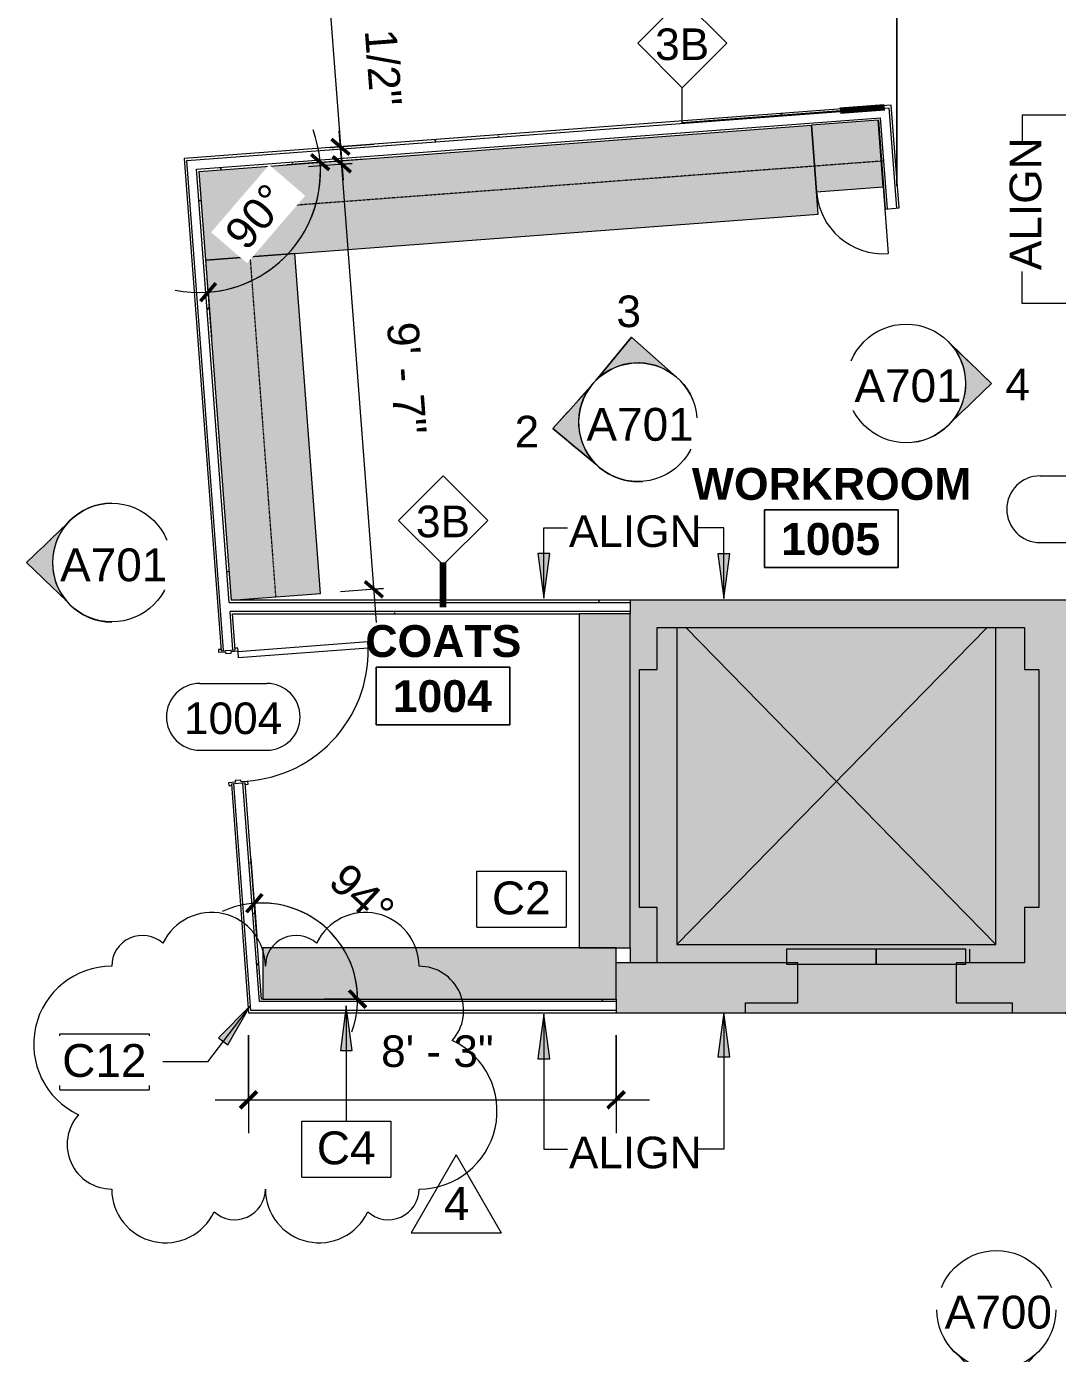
# Model space of a CAD drawing. Header units: inches. Extents: x 920 to 3811, y -644 to 2589.
# Drawn here: x 2671.2 to 2948.8, y 1886 to 2243.4 of the extents above; entities that cross this region are included whole.
import ezdxf

# ---------------------------------------------------------------- set-up
doc = ezdxf.new("R2010")
doc.units = ezdxf.units.IN
doc.header["$MEASUREMENT"] = 0
doc.linetypes.add('Dash 1_8_', pattern=[0.25, 0.125, -0.125])
for name, color, linetype, lineweight in [('A-ANNO-DIMS', 211, 'Continuous', 9), ('A-ANNO-DIMS-96', 211, 'Continuous', 9), ('A-ANNO-KEYN', 231, 'Continuous', 9), ('A-AREA-IDEN', 2, 'Continuous', 9), ('A-DETL', 90, 'Continuous', 9), ('A-DETL-GENF', 92, 'Continuous', 9), ('A-DETL-THIN', 151, 'Continuous', 9), ('A-DOOR', 31, 'Continuous', 13), ('A-DOOR-IDEN', 31, 'Continuous', 9), ('A-WALL', 113, 'Continuous', 13), ('A-WALL-IDEN', 211, 'Continuous', 9), ('A-WALL-PATT', 111, 'Continuous', 13), ('G-ANNO-REVC', 71, 'Continuous', 9), ('G-ANNO-REVC-IDEN', 71, 'Continuous', 9), ('G-ANNO-SYMB', 111, 'Continuous', 9), ('G-ANNO-TEXT', 231, 'Continuous', 9), ('I-WALL', 2, 'Continuous', 13), ('Q-CASE', 31, 'Continuous', 9)]:
    doc.layers.add(name, color=color, linetype=linetype, lineweight=lineweight)
doc.styles.add('Arial', font='arial.ttf', dxfattribs={"height": 8.851796})
doc.styles.add('Swis721 Lt BT', font='swissl.ttf', dxfattribs={"height": 8.514638})
doc.styles.add('Swis721 Lt BT_B', font='', dxfattribs={"height": 8.583975})
doc.styles.get('Swis721 Lt BT_B').set_extended_font_data('Swis721 Lt BT', bold=True)
doc.dimstyles.new('OTJ_-_3_32__Linear__1_2__Tolerance', dxfattribs={"dimscale": 12, "dimtxt": 9, "dimasz": 0.375, "dimexe": 0.75, "dimexo": 0.5, "dimgap": 0.5, "dimtad": 1, "dimdec": 1, "dimrnd": 0.5, "dimzin": 3, "dimdsep": 46, "dimlunit": 4, "dimtxsty": 'Swis721 Lt BT', "dimblk1": 'OBLIQUE', "dimblk2": 'OBLIQUE', "dimsah": 1, "dimcen": 0.09, "dimdle": 0.75, "dimazin": 0, "dimtfac": 1, "dimtdec": 4, "dimtix": 1, "dimtmove": 0, "dimatfit": 3, "dimfxl": 1, "dimtvp": 1, "dimfrac": 2, "dimtolj": 1, "dimtzin": 0, "dimarcsym": 2})
doc.dimstyles.new('OTJ_-_Angular_-_3_32__Nearest_Whole_Degree_Tolerance_10', dxfattribs={"dimscale": 12, "dimtxt": 9, "dimasz": 0.375, "dimexe": 0.75, "dimexo": 0.5, "dimgap": 0.5, "dimtad": 1, "dimdec": 1, "dimrnd": 0.5, "dimzin": 3, "dimdsep": 46, "dimlunit": 4, "dimtxsty": 'Swis721 Lt BT', "dimblk1": 'OBLIQUE', "dimblk2": 'OBLIQUE', "dimsah": 1, "dimcen": 0.09, "dimdle": 0.75, "dimadec": 0, "dimazin": 2, "dimtfac": 1, "dimtdec": 4, "dimtix": 1, "dimtmove": 0, "dimatfit": 3, "dimfxl": 1, "dimtvp": 1, "dimtfill": 1, "dimfrac": 2, "dimtolj": 1, "dimtzin": 0, "dimarcsym": 2})
doc.dimstyles.new('OTJ_-_Angular_-_3_32__Nearest_Whole_Degree_Tolerance_13', dxfattribs={"dimscale": 12, "dimtxt": 9, "dimasz": 0.375, "dimexe": 0.75, "dimexo": 0.5, "dimgap": 0.5, "dimtad": 1, "dimdec": 1, "dimrnd": 0.5, "dimzin": 3, "dimdsep": 46, "dimlunit": 4, "dimtxsty": 'Swis721 Lt BT', "dimblk1": 'OBLIQUE', "dimblk2": 'OBLIQUE', "dimsah": 1, "dimcen": 0.09, "dimdle": 0.75, "dimadec": 0, "dimazin": 2, "dimtfac": 1, "dimtdec": 4, "dimtix": 1, "dimtmove": 0, "dimatfit": 3, "dimfxl": 1, "dimtvp": 1, "dimtfill": 1, "dimfrac": 2, "dimtolj": 1, "dimtzin": 0, "dimarcsym": 2})
pattern_1 = [(0, (-2544.007, 0), (30.72, 7.68), [1.267, -21.773, 1.267, -21.773, -122.88]), (0, (-2544.007, 0), (30.72, 7.68), [-46.08, 1.267, -44.813, 1.267, -21.773, -53.76]), (0, (-2544.007, 0), (30.72, 7.68), [-115.2, 1.267, -14.093, 1.267, -37.133]), (120, (-2532.487, 3.84), (-22.011075, 22.7643), [1.267, -21.773, 1.267, -21.773, -122.88]), (120, (-2532.487, 3.84), (-22.011075, 22.7643), [-46.08, 1.267, -44.813, 1.267, -21.773, -53.76]), (120, (-2532.487, 3.84), (-22.011075, 22.7643), [-115.2, 1.267, -14.093, 1.267, -37.133]), (240, (-2528.647, 19.2), (-8.708925, -30.4443), [1.267, -21.773, 1.267, -21.773, -122.88]), (240, (-2528.647, 19.2), (-8.708925, -30.4443), [-46.08, 1.267, -44.813, 1.267, -21.773, -53.76]), (240, (-2528.647, 19.2), (-8.708925, -30.4443), [-115.2, 1.267, -14.093, 1.267, -37.133])]

# ---------------------------------------------------------------- blocks, each defined once
blk = doc.blocks.new('Single Flush_No Glass - 3_-0_x8_-0_-5968663-ELEVATION 10 -')
at = {"layer": 'A-DOOR', "lineweight": 9}
for p, q in [((-14.38, 2.54), (-14.38, 1.79)), ((-13.63, 2.54), (-14.38, 2.54)), ((-13.63, 0.66), (-13.63, 2.54)), ((-13.13, 0.66), (-13.63, 0.66)), ((-13.13, -0.84), (-13.13, 0.66)), ((21.62, 0.66), (21.12, 0.66)), ((21.12, 0.66), (21.12, -0.84)), ((22.37, 2.54), (21.62, 2.54)), ((21.62, 2.54), (21.62, 0.66)), ((22.37, 1.79), (22.37, 2.54)), ((-14.38, -1.96), (-14.38, -2.71)), ((-14.38, -2.71), (-13.63, -2.71)), ((-13.63, -2.71), (-13.63, -0.84)), ((-13.63, -0.84), (-13.13, -0.84)), ((21.12, -0.84), (21.62, -0.84)), ((21.62, -0.84), (21.62, -2.71)), ((21.62, -2.71), (22.37, -2.71)), ((22.37, -2.71), (22.37, -1.96))]:
    blk.add_line(p, q, dxfattribs=at)
at = {"layer": 'A-DOOR'}
for p, q in [((19.74, -2.71), (21.49, -2.71)), ((19.74, -37.71), (19.74, -2.71)), ((21.49, -2.71), (21.49, -37.71)), ((21.49, -37.71), (19.74, -37.71))]:
    blk.add_line(p, q, dxfattribs=at)
at = {"layer": 'A-DOOR', "lineweight": 9}
blk.add_arc((21.49, -2.71), 35, 179.5, 270, dxfattribs=at)
blk = doc.blocks.new('C-Counter Top-no backsplash - 36_ HEIGHT-6290281-ELEVATION 10 -')
at = {"layer": 'Q-CASE'}
blk.add_hatch(color=50, dxfattribs=at).paths.add_polyline_path([(-47.26, -23), (118.02, -23), (118.02, 0.99), (-47.26, 0.99), (-47.26, 0.76)], flags=0)
for p, q in [((118.02, -23), (118.02, 0.99)), ((-47.26, -23), (118.02, -23))]:
    blk.add_line(p, q, dxfattribs=at)
blk = doc.blocks.new('Doors 1 - Doors 1-4887781-ELEVATION 10 -')
at = {"layer": 'A-DOOR'}
for p, q in [((5443.99, 1994.88), (5419.85, 1994.88)), ((5419.85, 1994.88), (5419.85, 1990.83)), ((5468.12, 1994.88), (5443.99, 1994.88)), ((5443.99, 1994.88), (5443.99, 1990.83)), ((5443.99, 1990.83), (5443.99, 1994.88)), ((5468.12, 1990.83), (5468.12, 1994.88)), ((5551.14, 1994.88), (5527, 1994.88)), ((5527, 1994.88), (5527, 1990.83)), ((5575.27, 1994.88), (5551.14, 1994.88)), ((5551.14, 1994.88), (5551.14, 1990.83)), ((5551.14, 1990.83), (5551.14, 1994.88)), ((5575.27, 1990.83), (5575.27, 1994.88)), ((5665.9, 1994.88), (5641.76, 1994.88)), ((5641.76, 1994.88), (5641.76, 1990.83)), ((5690.03, 1994.88), (5665.9, 1994.88)), ((5665.9, 1994.88), (5665.9, 1990.83)), ((5665.9, 1990.83), (5665.9, 1994.88)), ((5690.03, 1990.83), (5690.03, 1994.88)), ((5419.85, 1990.83), (5443.99, 1990.83)), ((5443.99, 1990.83), (5468.12, 1990.83)), ((5527, 1990.83), (5551.14, 1990.83)), ((5551.14, 1990.83), (5575.27, 1990.83)), ((5641.76, 1990.83), (5665.9, 1990.83)), ((5665.9, 1990.83), (5690.03, 1990.83)), ((5499.95, 1977.74), (5494.95, 1977.74)), ((5494.95, 1977.74), (5494.95, 1977.61)), ((5494.95, 1977.61), (5499.95, 1977.61)), ((5496.2, 1977.74), (5496.2, 1977.49)), ((5496.2, 1977.61), (5496.2, 1977.49)), ((5496.22, 1977.49), (5496.2, 1977.49)), ((5496.28, 1977.74), (5496.22, 1977.74)), ((5496.22, 1977.74), (5496.22, 1977.49)), ((5496.22, 1977.49), (5496.28, 1977.49)), ((5496.26, 1977.74), (5496.26, 1977.55)), ((5496.26, 1977.74), (5496.26, 1977.55)), ((5496.61, 1977.49), (5496.26, 1977.49)), ((5498.62, 1977.74), (5496.28, 1977.74)), ((5496.28, 1977.74), (5496.28, 1977.55)), ((5498.62, 1977.74), (5496.28, 1977.74)), ((5496.28, 1977.74), (5496.28, 1977.55)), ((5496.28, 1977.49), (5496.28, 1977.74)), ((5496.28, 1977.55), (5498.62, 1977.55)), ((5496.28, 1977.55), (5498.62, 1977.55)), ((5497.05, 1977.49), (5496.64, 1977.49)), ((5497.85, 1977.61), (5497.05, 1977.61)), ((5497.05, 1977.61), (5497.05, 1977.49)), ((5497.05, 1977.49), (5497.85, 1977.49)), ((5497.85, 1977.49), (5497.85, 1977.61)), ((5498.26, 1977.49), (5497.85, 1977.49)), ((5498.64, 1977.49), (5498.29, 1977.49)), ((5498.62, 1977.55), (5498.62, 1977.74)), ((5498.62, 1977.55), (5498.62, 1977.74)), ((5498.68, 1977.74), (5498.62, 1977.74)), ((5498.62, 1977.74), (5498.62, 1977.49)), ((5498.62, 1977.49), (5498.68, 1977.49)), ((5498.64, 1977.55), (5498.64, 1977.74)), ((5498.64, 1977.55), (5498.64, 1977.74)), ((5498.68, 1977.49), (5498.68, 1977.74)), ((5498.7, 1977.49), (5498.68, 1977.49)), ((5498.7, 1977.49), (5498.7, 1977.74)), ((5498.7, 1977.49), (5498.7, 1977.61)), ((5499.95, 1977.61), (5499.95, 1977.74)), ((5608.08, 1977.74), (5603.08, 1977.74)), ((5603.08, 1977.74), (5603.08, 1977.61)), ((5603.08, 1977.61), (5608.08, 1977.61)), ((5604.33, 1977.74), (5604.33, 1977.49)), ((5604.33, 1977.61), (5604.33, 1977.49)), ((5604.34, 1977.49), (5604.33, 1977.49)), ((5604.41, 1977.74), (5604.34, 1977.74)), ((5604.34, 1977.74), (5604.34, 1977.49)), ((5604.34, 1977.49), (5604.41, 1977.49)), ((5604.39, 1977.74), (5604.39, 1977.55)), ((5604.39, 1977.74), (5604.39, 1977.55)), ((5604.74, 1977.49), (5604.39, 1977.49)), ((5606.74, 1977.74), (5604.41, 1977.74)), ((5604.41, 1977.74), (5604.41, 1977.55)), ((5606.74, 1977.74), (5604.41, 1977.74)), ((5604.41, 1977.74), (5604.41, 1977.55)), ((5604.41, 1977.49), (5604.41, 1977.74)), ((5604.41, 1977.55), (5606.74, 1977.55)), ((5604.41, 1977.55), (5606.74, 1977.55)), ((5605.17, 1977.49), (5604.76, 1977.49)), ((5605.98, 1977.61), (5605.17, 1977.61)), ((5605.17, 1977.61), (5605.17, 1977.49)), ((5605.17, 1977.49), (5605.98, 1977.49)), ((5605.98, 1977.49), (5605.98, 1977.61)), ((5606.39, 1977.49), (5605.98, 1977.49)), ((5606.76, 1977.49), (5606.41, 1977.49)), ((5606.74, 1977.55), (5606.74, 1977.74)), ((5606.74, 1977.55), (5606.74, 1977.74)), ((5606.81, 1977.74), (5606.74, 1977.74)), ((5606.74, 1977.74), (5606.74, 1977.49)), ((5606.74, 1977.49), (5606.81, 1977.49)), ((5606.76, 1977.55), (5606.76, 1977.74)), ((5606.76, 1977.55), (5606.76, 1977.74)), ((5606.81, 1977.49), (5606.81, 1977.74)), ((5606.83, 1977.49), (5606.81, 1977.49)), ((5606.83, 1977.49), (5606.83, 1977.74)), ((5606.83, 1977.49), (5606.83, 1977.61)), ((5608.08, 1977.61), (5608.08, 1977.74))]:
    blk.add_line(p, q, dxfattribs=at)
blk = doc.blocks.new('CW Shelves _ Rails - Low Shelves x7 - 13_75_d x11_75_ centres-5036757-ELEVATION 10 -')
at = {"layer": 'Q-CASE'}
blk.add_hatch(color=50, dxfattribs=at).paths.add_polyline_path([(91.95, -6.19), (91.95, -2.36), (2, -2.36), (2, -16.11), (91.95, -16.11)], flags=0)
for p, q in [((91.95, -2.36), (2, -2.36)), ((2, -2.36), (2, -16.11)), ((91.95, -16.11), (91.95, -2.36)), ((2, -16.11), (91.95, -16.11))]:
    blk.add_line(p, q, dxfattribs=at)
blk = doc.blocks.new('CW Shelves _ Rails - Low Shelves x7 - 13_75_d x11_75_ centres-4937082-ELEVATION 10 -')
at = {"layer": 'Q-CASE'}
blk.add_hatch(color=50, dxfattribs=at).paths.add_polyline_path([(97.05, -2.36), (2, -2.36), (2, -16.11), (97.05, -16.11)], flags=0)
for p, q in [((97.05, -2.36), (2, -2.36)), ((2, -2.36), (2, -16.11)), ((97.05, -16.11), (97.05, -2.36)), ((2, -16.11), (97.05, -16.11))]:
    blk.add_line(p, q, dxfattribs=at)
blk = doc.blocks.new('C-Counter Top-no backsplash - 36_ HEIGHT-6158368-ELEVATION 10 -')
at = {"layer": 'Q-CASE'}
blk.add_hatch(color=50, dxfattribs=at).paths.add_polyline_path([(-47.26, 1), (-47.26, -23), (44.52, -23), (44.52, 1), (-39.55, 1)], flags=0)
for p, q in [((-47.26, 1), (-47.26, -23)), ((44.52, -23), (44.52, 1)), ((-47.26, -23), (44.52, -23))]:
    blk.add_line(p, q, dxfattribs=at)
blk = doc.blocks.new('A-Locker - 72_ Height-6271905-ELEVATION 10 -')
at = {"layer": 'Q-CASE'}
blk.add_hatch(color=50, dxfattribs=at).paths.add_polyline_path([(-9, -9), (9, -9), (9, 9), (-9, 9), (-9, 0.54)], flags=0)
for p, q in [((9, 9), (-9, 9)), ((-9, 9), (-9, -9)), ((9, -9), (9, 9)), ((-9, -9), (9, -9)), ((9, -9), (9, -27))]:
    blk.add_line(p, q, dxfattribs=at)
blk.add_arc((9, -9), 18, 180, 270, dxfattribs=at)
blk = doc.blocks.new('Elevation - Filled Arrow 2-347888-ELEVATION 10 -')
at = {"layer": 'G-ANNO-SYMB'}
blk.add_circle((0, 0), 0.1664, dxfattribs=at)
blk = doc.blocks.new('Elevation - Filled Arrow-151867-ELEVATION 10 -')
at = {"layer": 'G-ANNO-SYMB'}
h = blk.add_hatch(color=256, dxfattribs=at)
edge = h.paths.add_edge_path(flags=0)
edge.add_line((0, 0.2393), (0.1103, 0.1247))
edge.add_arc((-0.0002, -0.0002), 0.1667, 48.498, 130.5571)
edge.add_line((-0.1085, 0.1265), (0, 0.2393))
for p, q in [((0, 0.2393), (-0.1085, 0.1265)), ((-0.1084, 0.1266), (0, 0.2393)), ((0, 0.2393), (-0.1084, 0.1266)), ((0, 0.2393), (0.11, 0.1249)), ((0.1103, 0.1247), (0, 0.2393))]:
    blk.add_line(p, q, dxfattribs=at)
blk.add_arc((-0.0002, -0.0002), 0.1667, 48.498, 130.5571, dxfattribs=at)
blk.add_ellipse((-0.0002, -0.0001), major_axis=(-0.1667, 0), ratio=0.999376, start_param=3.141593, end_param=6.283185, dxfattribs=at)
blk = doc.blocks.new('Door Tag - Door Tag-41184-ELEVATION 10 -')
at = {"layer": 'A-DOOR-IDEN'}
for p, q in [((-0.09375, 0.09375), (0.09375, 0.09375)), ((-0.09375, -0.09375), (0.09375, -0.09375))]:
    blk.add_line(p, q, dxfattribs=at)
for centre, start, end in [((-0.09375, 0), 90, 270), ((0.09375, 0), 270, 90)]:
    blk.add_arc(centre, 0.09375, start, end, dxfattribs=at)
blk = doc.blocks.new('Wall Tag - 1_4_-62626-ELEVATION 10 -')
at = {"layer": 'A-WALL-IDEN'}
for p, q in [((-0.125, 0), (0, 0.125)), ((0, 0.125), (0.125, 0)), ((-0.125, 0), (0, -0.125)), ((0, -0.125), (0.125, 0))]:
    blk.add_line(p, q, dxfattribs=at)
blk = doc.blocks.new('DIMBLOCK38-ELEVATION 10 -')
at = {"layer": 'A-ANNO-DIMS-96'}
for p, q in [((2731, 1971.74), (2731, 1945.33)), ((2731, 1954.33), (2731, 1971.74)), ((2829.91, 1971.74), (2829.91, 1945.33)), ((2829.91, 1954.33), (2829.91, 1971.74)), ((2722, 1954.33), (2838.91, 1954.33))]:
    blk.add_line(p, q, dxfattribs=at)
at = {"layer": 'A-ANNO-DIMS-96', "lineweight": 50}
for p, q in [((2731, 1954.33), (2733.25, 1956.58)), ((2829.91, 1954.33), (2832.16, 1956.58)), ((2731, 1954.33), (2728.75, 1952.08)), ((2829.91, 1954.33), (2827.66, 1952.08))]:
    blk.add_line(p, q, dxfattribs=at)
at = {"layer": 'A-ANNO-DIMS-96', "color": 0, "insert": (2766.67, 1971.7), "char_height": 8.515, "width": 33.0857, "attachment_point": 1, "line_spacing_factor": 1.00667, "style": 'Swis721 Lt BT'}
blk.add_mtext('8\' - 3"', dxfattribs=at)
blk = doc.blocks.new('_Oblique')
at = {"color": 0, "linetype": 'ByBlock', "lineweight": -2}
blk.add_line((-0.5, -0.5), (0.5, 0.5), dxfattribs=at)
blk = doc.blocks.new('DIMBLOCK39-ELEVATION 10 -')
at = {"layer": 'A-ANNO-DIMS-96'}
for p, q in [((2732.54, 2007.27), (2731.64, 2019.23)), ((2732.54, 2007.27), (2733.21, 1998.29)), ((2760.34, 1981.49), (2751.34, 1981.49)), ((2760.34, 1981.49), (2760.34, 1981.49)), ((2760.34, 1981.49), (2772.34, 1981.49))]:
    blk.add_line(p, q, dxfattribs=at)
at = {"layer": 'A-ANNO-DIMS-96', "lineweight": 50}
for p, q in [((2732.54, 2007.27), (2734.61, 2009.68)), ((2732.54, 2007.27), (2730.46, 2004.86)), ((2760.34, 1981.49), (2758.09, 1983.74)), ((2760.34, 1981.49), (2762.59, 1979.24))]:
    blk.add_line(p, q, dxfattribs=at)
at = {"layer": 'A-ANNO-DIMS-96'}
for start, end in [(340.056, 114.2539), (0, 94.3099)]:
    blk.add_arc((2734.48, 1981.49), 25.86, start, end, dxfattribs=at)
at = {"layer": 'A-ANNO-DIMS-96', "color": 0, "insert": (2757.85, 2018.77), "char_height": 8.515, "width": 19.7143, "attachment_point": 1, "rotation": 317.155, "line_spacing_factor": 1.00667, "style": 'Swis721 Lt BT', "bg_fill": 3, "box_fill_scale": 1.25, "bg_fill_color": 0, "bg_fill_transparency": 0}
blk.add_mtext('94°', dxfattribs=at)
blk = doc.blocks.new('Keynote Tag - Keynote Number - Boxed-135510-ELEVATION 10 -')
at = {"layer": 'A-ANNO-KEYN'}
for p, q in [((-0.125, -0.0792), (-0.125, 0.0781)), ((-0.125, 0.0781), (0.125, 0.0781)), ((0.125, 0.0781), (0.125, -0.0792)), ((-0.125, -0.0792), (0.125, -0.0792))]:
    blk.add_line(p, q, dxfattribs=at)
blk = doc.blocks.new('OTJ_ Room Tag - Room Name _ Number-360227-ELEVATION 10 -')
at = {"layer": 'A-AREA-IDEN'}
for p, q in [((-0.1881, -0.1636), (-0.1881, -0.0018)), ((-0.1881, -0.0018), (0.1869, -0.0018)), ((0.1869, -0.0018), (-0.1881, -0.0018)), ((-0.1881, -0.0018), (-0.1881, -0.1636)), ((0.1869, -0.0018), (0.1869, -0.1636)), ((0.1869, -0.1636), (0.1869, -0.0018)), ((0.1869, -0.1636), (-0.1881, -0.1636)), ((-0.1881, -0.1636), (0.1869, -0.1636))]:
    blk.add_line(p, q, dxfattribs=at)
blk = doc.blocks.new('DIMBLOCK47-ELEVATION 10 -')
at = {"layer": 'A-ANNO-DIMS-96'}
for p, q in [((2765.4, 2082.85), (2755.42, 2215.26)), ((2758.91, 2206.5), (2747.12, 2205.61)), ((2756.1, 2206.29), (2758.91, 2206.5)), ((2767.27, 2092.02), (2755.75, 2091.15)), ((2764.72, 2091.83), (2767.27, 2092.02))]:
    blk.add_line(p, q, dxfattribs=at)
at = {"layer": 'A-ANNO-DIMS-96', "lineweight": 50}
for p, q in [((2756.1, 2206.29), (2753.68, 2208.36)), ((2756.1, 2206.29), (2758.51, 2204.21)), ((2764.72, 2091.83), (2762.31, 2093.9)), ((2764.72, 2091.83), (2767.13, 2089.75))]:
    blk.add_line(p, q, dxfattribs=at)
at = {"layer": 'A-ANNO-DIMS-96', "color": 0, "insert": (2776.7, 2164.11), "char_height": 8.515, "width": 33.0857, "attachment_point": 1, "rotation": 274.3099, "line_spacing_factor": 1.00667, "style": 'Swis721 Lt BT'}
blk.add_mtext('9\' - 7"', dxfattribs=at)
blk = doc.blocks.new('DIMBLOCK48-ELEVATION 10 -')
at = {"layer": 'A-ANNO-DIMS-96'}
for p, q in [((2905.49, 2200.48), (2905.49, 2258.8)), ((2987.24, 2196.91), (2987.24, 2258.8)), ((2896.49, 2249.8), (2996.24, 2249.8)), ((2905.49, 2249.8), (2905.49, 2200.48)), ((2987.24, 2249.8), (2987.24, 2196.91))]:
    blk.add_line(p, q, dxfattribs=at)
at = {"layer": 'A-ANNO-DIMS-96', "lineweight": 50}
for p, q in [((2905.49, 2249.8), (2907.74, 2252.05)), ((2987.24, 2249.8), (2989.49, 2252.05)), ((2905.49, 2249.8), (2903.24, 2247.55)), ((2987.24, 2249.8), (2984.99, 2247.55))]:
    blk.add_line(p, q, dxfattribs=at)
at = {"layer": 'A-ANNO-DIMS-96', "color": 0, "insert": (2929.43, 2267.17), "char_height": 8.515, "width": 40.6286, "attachment_point": 1, "line_spacing_factor": 1.00667, "style": 'Swis721 Lt BT'}
blk.add_mtext('6\' - 10"', dxfattribs=at)
blk = doc.blocks.new('DIMBLOCK50-ELEVATION 10 -')
at = {"layer": 'A-ANNO-DIMS-96'}
for p, q in [((2749.53, 2293.36), (2756.42, 2202.04)), ((2747.4, 2284.17), (2759.18, 2285.06)), ((2750.21, 2284.38), (2747.4, 2284.17)), ((2752.93, 2210.8), (2764.71, 2211.69)), ((2755.74, 2211.02), (2752.93, 2210.8))]:
    blk.add_line(p, q, dxfattribs=at)
at = {"layer": 'A-ANNO-DIMS-96', "lineweight": 50}
for p, q in [((2750.21, 2284.38), (2747.8, 2286.46)), ((2750.21, 2284.38), (2752.62, 2282.31)), ((2755.74, 2211.02), (2753.33, 2213.09)), ((2755.74, 2211.02), (2758.15, 2208.94))]:
    blk.add_line(p, q, dxfattribs=at)
at = {"layer": 'A-ANNO-DIMS-96', "color": 0, "insert": (2768.54, 2272.3), "char_height": 8.5146, "width": 56.0571, "attachment_point": 1, "rotation": 274.3099, "line_spacing_factor": 1.00667, "style": 'Swis721 Lt BT'}
blk.add_mtext('6\' - 1 1/2"', dxfattribs=at)
blk = doc.blocks.new('DIMBLOCK51-ELEVATION 10 -')
at = {"layer": 'A-ANNO-DIMS-96', "lineweight": 50}
for p, q in [((2750.24, 2206.84), (2747.83, 2208.91)), ((2750.24, 2206.84), (2752.65, 2204.77)), ((2720.14, 2171.83), (2722.21, 2174.24)), ((2720.14, 2171.83), (2718.06, 2169.42))]:
    blk.add_line(p, q, dxfattribs=at)
at = {"layer": 'A-ANNO-DIMS-96'}
for p, q in [((2750.24, 2206.84), (2741.27, 2206.16)), ((2750.24, 2206.84), (2762.21, 2207.74)), ((2720.14, 2171.83), (2719.46, 2180.8)), ((2720.14, 2171.83), (2720.14, 2171.83)), ((2720.14, 2171.83), (2721.04, 2159.86))]:
    blk.add_line(p, q, dxfattribs=at)
for start, end in [(258.5167, 20.1031), (274.3099, 4.3099)]:
    blk.add_arc((2717.68, 2204.39), 32.65, start, end, dxfattribs=at)
at = {"layer": 'A-ANNO-DIMS-96', "color": 0, "insert": (2723.91, 2188.2), "char_height": 8.515, "width": 19.7143, "attachment_point": 1, "rotation": 49.3099, "line_spacing_factor": 1.00667, "style": 'Swis721 Lt BT', "bg_fill": 3, "box_fill_scale": 1.25, "bg_fill_color": 0, "bg_fill_transparency": 0}
blk.add_mtext('90°', dxfattribs=at)
blk = doc.blocks.new('Family - ___-6290136-ELEVATION 10 -')
at = {"layer": 'G-ANNO-REVC'}
for centre, radius, start, end in [((5265.04, 1990.32), 14.48, 0, 154.7912), ((5306.41, 1990.32), 14.48, 0, 154.7912), ((5246.42, 1990.32), 8.27, 48.1897, 180), ((5287.79, 1990.32), 8.27, 48.1897, 180), ((5238.15, 1969.32), 21, 90, 244.7912), ((5320.89, 1978.32), 12, 318.1897, 90), ((5320.89, 1951.32), 21, 270, 64.7912), ((5238.15, 1942.32), 12, 138.1897, 270), ((5252.63, 1930.32), 14.48, 180, 334.7912), ((5271.25, 1930.32), 8.27, 228.1897, 0), ((5294, 1930.32), 14.48, 180, 334.7912), ((5312.62, 1930.32), 8.27, 228.1897, 0)]:
    blk.add_arc(centre, radius, start, end, dxfattribs=at)
blk = doc.blocks.new('Revision Tag - Revision Tag-133968-ELEVATION 10 -')
at = {"layer": 'G-ANNO-REVC-IDEN'}
for p, q in [((0, 0.1384), (-0.1263, -0.0804)), ((0, 0.1384), (0.1263, -0.0804)), ((-0.1263, -0.0804), (0.1263, -0.0804))]:
    blk.add_line(p, q, dxfattribs=at)

msp = doc.modelspace()

# ---------------------------------------------------------------- hatches: boundary and pattern name
at = {"layer": 'A-DETL-GENF'}
h = msp.add_hatch(color=9, dxfattribs=at)
h.paths.add_polyline_path([(2864.8, 1977.74), (2936.57, 1977.74), (2936.57, 1991.24), (2939.89, 1991.24), (2939.89, 2006.1), (2943.7, 2006.1), (2943.7, 2070.26), (2939.89, 2070.26), (2939.89, 2081.51), (2841.01, 2081.51), (2841.01, 2070.26), (2836.24, 2070.26), (2836.24, 2006.1), (2841.01, 2006.1), (2841.01, 1991.24), (2864.8, 1991.24), (2864.8, 1978.25)], flags=0)
h.paths.add_polyline_path([(2971.28, 1977.74), (3046.32, 1977.74), (3046.32, 1980.44), (3027.96, 1980.44), (3027.96, 1991.24), (3057.82, 1991.24), (3057.82, 2081.51), (2953, 2081.51), (2953, 2070.26), (2949.2, 2070.26), (2949.2, 2006.1), (2953, 2006.1), (2953, 1991.24), (2985.34, 1991.24), (2985.34, 1980.44), (2971.28, 1980.44), (2971.28, 1978.25)], flags=0)
h.paths.add_polyline_path([(3083.7, 1977.74), (3143.86, 1977.74), (3143.86, 1991.24), (3168.12, 1991.24), (3168.12, 2006.1), (3172.71, 2006.1), (3172.71, 2070.26), (3168.12, 2070.26), (3168.12, 2081.51), (3063.32, 2081.51), (3063.32, 1991.24), (3083.7, 1991.24), (3083.7, 1978.25)], flags=0)
h.paths.add_polyline_path([(3220.74, 2071.24), (3220.86, 2071.24), (3220.86, 2072.37), (3220.36, 2072.37), (3220.36, 2074.12), (3220.86, 2074.12), (3220.86, 2075.99), (3221.61, 2075.99), (3221.61, 2075.24), (3226.74, 2075.24), (3226.74, 2182.44), (3219.08, 2182.44), (3219.08, 2176.34), (3211.2, 2176.34), (3211.2, 2182.44), (2990.74, 2182.44), (2990.74, 2133.44), (2966.24, 2133.44), (2966.24, 2129.56), (2966.99, 2129.56), (2966.99, 2128.81), (2965.11, 2128.81), (2965.11, 2128.31), (2963.86, 2128.31), (2963.86, 2128.81), (2962.74, 2128.81), (2962.74, 2093.56), (2963.86, 2093.56), (2963.86, 2094.06), (2965.11, 2094.06), (2965.11, 2093.56), (2966.99, 2093.56), (2966.99, 2092.81), (2966.24, 2092.81), (2966.24, 2088.94), (3181.24, 2088.94), (3181.24, 2075.24), (3184.86, 2075.24), (3184.86, 2075.99), (3185.61, 2075.99), (3185.61, 2074.12), (3186.11, 2074.12), (3186.11, 2072.37), (3185.61, 2072.37), (3185.61, 2071.24), (3220.36, 2071.24)], flags=0)
at = {"layer": 'A-WALL-PATT', "lineweight": 9}
h = msp.add_hatch(dxfattribs=at)
h.set_pattern_fill('FP_2', color=256, style=0, pattern_type=2)
h.set_pattern_definition(pattern_1)
h.paths.add_polyline_path([(2713.71, 2207.22), (2904.07, 2221.57), (2904.02, 2222.19), (2713.66, 2207.84), (2713.7, 2207.27)], flags=0)
h = msp.add_hatch(dxfattribs=at)
h.set_pattern_fill('FP_2', color=256, style=0, pattern_type=2)
h.set_pattern_definition(pattern_1)
h.paths.add_polyline_path([(2717.06, 2204.34), (2901.19, 2218.22), (2901.14, 2218.84), (2717.01, 2204.96), (2717.06, 2204.35)], flags=0)
h = msp.add_hatch(dxfattribs=at)
h.set_pattern_fill('FP_2', color=256, style=0, pattern_type=2)
h.set_pattern_definition(pattern_1)
h.paths.add_polyline_path([(2731.58, 1978.36), (2726.98, 2039.44), (2726.36, 2039.39), (2730.96, 1978.36), (2731.45, 1978.36)], flags=0)
h.paths.add_polyline_path([(2723.65, 2075.29), (2724.27, 2075.34), (2714.33, 2207.27), (2713.71, 2207.22), (2723.65, 2075.34)], flags=0)
h = msp.add_hatch(dxfattribs=at)
h.set_pattern_fill('FP_2', color=256, style=0, pattern_type=2)
h.set_pattern_definition(pattern_1)
h.paths.add_polyline_path([(2733.85, 1981.49), (2734.48, 1981.49), (2730.1, 2039.67), (2729.47, 2039.63), (2732.82, 1995.24)], flags=0)
h.paths.add_polyline_path([(2726.77, 2075.52), (2727.39, 2075.57), (2726.62, 2085.81), (2725.99, 2085.81), (2726.62, 2077.5)], flags=0)
h.paths.add_polyline_path([(2726.38, 2088.31), (2726.43, 2088.31), (2717.68, 2204.39), (2717.06, 2204.34), (2725.8, 2088.31), (2725.99, 2088.31)], flags=0)
h = msp.add_hatch(dxfattribs=at)
h.set_pattern_fill('FP_2', color=256, style=0, pattern_type=2)
h.set_pattern_definition(pattern_1)
h.paths.add_polyline_path([(2726.43, 2088.31), (2833.74, 2088.31), (2833.74, 2088.94), (2726.38, 2088.94)], flags=0)
for points in [[(2988.6, 2081.51), (3168.12, 2081.51), (3168.12, 2088.94), (2833.74, 2088.94), (2833.74, 2081.51), (2966.24, 2081.51)], [(2841.01, 2070.26), (2841.01, 2081.51), (2833.74, 2081.51), (2833.74, 2070.26), (2836.24, 2070.26)], [(2939.89, 2070.26), (2953, 2070.26), (2953, 2081.51), (2939.89, 2081.51)], [(2836.24, 2006.1), (2836.24, 2070.26), (2833.74, 2070.26), (2833.74, 2006.1)], [(2943.7, 2006.1), (2949.2, 2006.1), (2949.2, 2070.26), (2943.7, 2070.26), (2943.7, 2055.33)], [(2833.74, 1991.24), (2841.01, 1991.24), (2841.01, 2006.1), (2833.74, 2006.1), (2833.74, 1995.24)], [(2943.7, 1991.24), (2953, 1991.24), (2953, 2006.1), (2939.89, 2006.1), (2939.89, 1991.24)], [(2864.8, 1977.74), (2864.8, 1991.24), (2829.91, 1991.24), (2829.91, 1977.74)], [(2971.28, 1977.74), (2971.28, 1991.24), (2936.57, 1991.24), (2936.57, 1977.74), (2963.56, 1977.74)]]:
    msp.add_hatch(color=7, dxfattribs=at).paths.add_polyline_path(points, flags=0)
h = msp.add_hatch(dxfattribs=at)
h.set_pattern_fill('FP_2', color=256, style=0, pattern_type=2)
h.set_pattern_definition(pattern_1)
h.paths.add_polyline_path([(2728.18, 2085.19), (2833.74, 2085.19), (2833.74, 2085.81), (2726.62, 2085.81), (2726.67, 2085.19)], flags=0)
h = msp.add_hatch(dxfattribs=at)
h.set_pattern_fill('FP_2', color=256, style=0, pattern_type=2)
h.set_pattern_definition(pattern_1)
h.paths.add_polyline_path([(2829.91, 1980.86), (2829.91, 1981.49), (2733.85, 1981.49), (2733.9, 1980.86), (2827.68, 1980.86)], flags=0)
at = {"layer": 'G-ANNO-TEXT'}
for points in [[(2810.48, 2089.46), (2812.06, 2101.46), (2808.9, 2101.46)], [(2858.93, 2089.36), (2860.51, 2101.36), (2857.35, 2101.36)], [(2810.48, 1977.39), (2808.9, 1965.39), (2812.06, 1965.39)], [(2858.93, 1977.9), (2857.35, 1965.9), (2860.51, 1965.9)]]:
    msp.add_hatch(color=7, dxfattribs=at).paths.add_polyline_path(points, flags=0)

# ---------------------------------------------------------------- linework, layer by layer
at = {"layer": 'A-ANNO-KEYN'}
for p, q in [((2755.71, 1967.61), (2758.87, 1967.61)), ((2719.94, 1964.58), (2704.18, 1964.58))]:
    msp.add_line(p, q, dxfattribs=at)
at = {"layer": 'A-DETL', "linetype": 'Dash 1_8_'}
for p in [(2902.02, 2207.19), (2738.35, 2089.84)]:
    msp.add_line(p, (2730.48, 2194.26), dxfattribs=at)
at = {"layer": 'A-DETL', "color": 55, "lineweight": 13}
for p, q in [((2846.28, 2081.51), (2846.28, 1996.18)), ((2929.79, 2081.51), (2846.28, 1996.18)), ((2848.7, 2081.51), (2932.2, 1996.18)), ((2932.2, 1996.18), (2932.2, 2081.51)), ((2846.28, 1996.18), (2932.2, 1996.18)), ((2925.03, 1994.88), (2925.03, 1991.24))]:
    msp.add_line(p, q, dxfattribs=at)
at = {"layer": 'A-DETL-THIN'}
msp.add_line((2864.8, 1977.74), (2936.57, 1977.74), dxfattribs=at)
at = {"layer": 'A-WALL'}
for p, q in [((2714.33, 2207.27), (2903.45, 2221.52)), ((2905.49, 2194.48), (2903.45, 2221.52)), ((2717.01, 2204.96), (2901.14, 2218.84)), ((2902.99, 2194.29), (2901.14, 2218.84)), ((2724.27, 2075.34), (2714.33, 2207.27)), ((2725.8, 2088.31), (2717.01, 2204.96)), ((2725.8, 2088.31), (2833.74, 2088.31)), ((2833.74, 2085.81), (2725.99, 2085.81)), ((2726.77, 2075.52), (2725.99, 2085.81)), ((2731.58, 1978.36), (2726.98, 2039.44)), ((2733.9, 1980.86), (2729.47, 2039.63)), ((2829.91, 1980.86), (2733.9, 1980.86)), ((2829.91, 1978.36), (2731.58, 1978.36))]:
    msp.add_line(p, q, dxfattribs=at)
at = {"layer": 'A-WALL', "color": 55}
msp.add_line((2829.91, 1981.49), (2829.91, 1977.74), dxfattribs=at)
at = {"layer": 'A-WALL-IDEN'}
for p, q in [((2847.75, 2217.46), (2847.75, 2226.91)), ((2902.19, 2221.56), (2847.75, 2217.46)), ((2783.36, 2087.06), (2783.36, 2098.39))]:
    msp.add_line(p, q, dxfattribs=at)
at = {"layer": 'A-WALL-IDEN', "lineweight": 90}
for p, q in [((2902.19, 2221.56), (2890.22, 2220.66)), ((2783.36, 2087.06), (2783.36, 2099.06))]:
    msp.add_line(p, q, dxfattribs=at)
at = {"layer": 'G-ANNO-TEXT', "color": 7}
for p, q in [((2939.26, 2219.5), (2939.26, 2211.74)), ((2987.24, 2219.5), (2939.26, 2219.5)), ((2939.26, 2168.8), (2939.26, 2177.42)), ((2986.58, 2168.8), (2939.26, 2168.8)), ((2810.48, 2108.35), (2816.85, 2108.35)), ((2810.48, 2089.46), (2810.48, 2108.35)), ((2858.93, 2108.35), (2851.17, 2108.35)), ((2858.93, 2089.36), (2858.93, 2108.35)), ((2812.06, 2101.46), (2808.9, 2101.46)), ((2808.9, 2101.46), (2810.48, 2089.46)), ((2810.48, 2089.46), (2812.06, 2101.46)), ((2860.51, 2101.36), (2857.35, 2101.36)), ((2857.35, 2101.36), (2858.93, 2089.36)), ((2858.93, 2089.36), (2860.51, 2101.36)), ((2810.48, 1977.39), (2808.9, 1965.39)), ((2812.06, 1965.39), (2810.48, 1977.39)), ((2810.48, 1977.39), (2810.48, 1941.02)), ((2858.93, 1977.9), (2857.35, 1965.9)), ((2860.51, 1965.9), (2858.93, 1977.9)), ((2858.93, 1977.9), (2858.93, 1941.02)), ((2857.35, 1965.9), (2860.51, 1965.9)), ((2808.9, 1965.39), (2812.06, 1965.39)), ((2810.48, 1941.02), (2816.85, 1941.02)), ((2858.93, 1941.02), (2851.17, 1941.02))]:
    msp.add_line(p, q, dxfattribs=at)
at = {"layer": 'I-WALL'}
for p, q in [((2904.02, 2222.19), (2713.66, 2207.84)), ((2906.11, 2194.53), (2904.02, 2222.19)), ((2717.68, 2204.39), (2882.54, 2216.81)), ((2900.49, 2218.16), (2900.57, 2218.17)), ((2900.57, 2218.17), (2902.37, 2194.24)), ((2713.66, 2207.84), (2723.65, 2075.29)), ((2726.38, 2088.94), (2717.68, 2204.39)), ((2902.37, 2194.24), (2906.11, 2194.53)), ((2833.74, 2088.94), (2726.38, 2088.94)), ((2726.67, 2085.19), (2819.99, 2085.19)), ((2727.39, 2075.57), (2726.67, 2085.19)), ((2723.65, 2075.29), (2727.39, 2075.57)), ((2730.1, 2039.67), (2726.36, 2039.39)), ((2726.36, 2039.39), (2731, 1977.74)), ((2734.48, 1981.49), (2730.1, 2039.67)), ((2878.86, 1991.24), (2864.8, 1991.24)), ((2878.86, 1980.44), (2878.86, 1991.24)), ((2936.57, 1991.24), (2921.48, 1991.24)), ((2921.48, 1991.24), (2921.48, 1980.44)), ((2734.86, 1981.49), (2734.48, 1981.49)), ((2864.8, 1980.44), (2878.86, 1980.44)), ((2921.48, 1980.44), (2936.57, 1980.44)), ((2731, 1977.74), (2829.91, 1977.74))]:
    msp.add_line(p, q, dxfattribs=at)
at = {"layer": 'I-WALL', "color": 8, "lineweight": 20}
for p, q in [((2962.74, 2088.94), (2833.74, 2088.94)), ((2833.74, 2088.94), (2833.74, 2085.19)), ((2841.01, 2081.51), (2939.89, 2081.51)), ((2841.01, 2070.26), (2841.01, 2081.51)), ((2939.89, 2081.51), (2939.89, 2070.26)), ((2836.24, 2070.26), (2841.01, 2070.26)), ((2836.24, 2006.1), (2836.24, 2070.26)), ((2939.89, 2070.26), (2943.7, 2070.26)), ((2943.7, 2070.26), (2943.7, 2006.1)), ((2841.01, 2006.1), (2836.24, 2006.1)), ((2841.01, 1991.24), (2841.01, 2006.1)), ((2939.89, 2006.1), (2939.89, 1991.24)), ((2943.7, 2006.1), (2939.89, 2006.1)), ((2833.74, 1995.24), (2833.74, 1991.24)), ((2864.8, 1991.24), (2829.91, 1991.24)), ((2939.89, 1991.24), (2936.57, 1991.24)), ((2864.8, 1977.74), (2864.8, 1980.44)), ((2936.57, 1980.44), (2936.57, 1977.74)), ((2829.91, 1977.74), (2864.8, 1977.74)), ((2936.57, 1977.74), (2971.28, 1977.74))]:
    msp.add_line(p, q, dxfattribs=at)

# ---------------------------------------------------------------- block references
at = {"layer": 'A-ANNO-KEYN', "xscale": 95.99999999999994, "yscale": 95.99999999999994, "zscale": 95.99999999999994}
for p in [(2804.45, 2008.42), (2692.18, 1964.64), (2757.29, 1941.11)]:
    msp.add_blockref('Keynote Tag - Keynote Number - Boxed-135510-ELEVATION 10 -', p, dxfattribs=at)
at = {"layer": 'A-AREA-IDEN', "xscale": 95.99999999999994, "yscale": 95.99999999999994, "zscale": 95.99999999999994}
for p in [(2887.96, 2113.37), (2783.42, 2071.04)]:
    msp.add_blockref('OTJ_ Room Tag - Room Name _ Number-360227-ELEVATION 10 -', p, dxfattribs=at)
at = {"layer": 'A-DOOR', "rotation": 94.30990594742515}
msp.add_blockref('Single Flush_No Glass - 3_-0_x8_-0_-5968663-ELEVATION 10 -', (2727.09, 2053.49), dxfattribs=at)
at = {"layer": 'A-DOOR'}
msp.add_blockref('Doors 1 - Doors 1-4887781-ELEVATION 10 -', (-2544.01, 0), dxfattribs=at)
at = {"layer": 'A-DOOR-IDEN', "xscale": 95.99999999999994, "yscale": 95.99999999999994, "zscale": 95.99999999999994}
for p in [(2953.11, 2113.39), (2726.87, 2057.48)]:
    msp.add_blockref('Door Tag - Door Tag-41184-ELEVATION 10 -', p, dxfattribs=at)
at = {"layer": 'A-WALL-IDEN', "xscale": 95.99999999999994, "yscale": 95.99999999999994, "zscale": 95.99999999999994}
for p in [(2847.75, 2238.91), (2783.36, 2110.39)]:
    msp.add_blockref('Wall Tag - 1_4_-62626-ELEVATION 10 -', p, dxfattribs=at)
at = {"layer": 'G-ANNO-REVC-IDEN', "xscale": 95.99999999999994, "yscale": 95.99999999999994, "zscale": 95.99999999999994}
msp.add_blockref('Revision Tag - Revision Tag-133968-ELEVATION 10 -', (2786.9, 1926.2), dxfattribs=at)
at = {"layer": 'G-ANNO-SYMB', "xscale": 95.99999999999994, "yscale": 95.99999999999994, "zscale": 95.99999999999994}
for p in [(2908.02, 2147.28), (2694.18, 2099.02), (2932.32, 1897.77)]:
    msp.add_blockref('Elevation - Filled Arrow 2-347888-ELEVATION 10 -', p, dxfattribs=at)
at = {"layer": 'G-ANNO-SYMB', "xscale": 95.99999999999994, "yscale": 95.99999999999994, "zscale": 95.99999999999994, "rotation": 4.309905947425015}
msp.add_blockref('Elevation - Filled Arrow 2-347888-ELEVATION 10 -', (2835.82, 2136.82), dxfattribs=at)
at = {"layer": 'Q-CASE'}
for name, p, rotation in [('C-Counter Top-no backsplash - 36_ HEIGHT-6290281-ELEVATION 10 -', (2764.89, 2206.95), 4.309905947423153), ('A-Locker - 72_ Height-6271905-ELEVATION 10 -', (2892.19, 2208.51), 4.309905947422898), ('C-Counter Top-no backsplash - 36_ HEIGHT-6158368-ELEVATION 10 -', (2723.83, 2136.14), 94.30990594742515), ('CW Shelves _ Rails - Low Shelves x7 - 13_75_d x11_75_ centres-5036757-ELEVATION 10 -', (2836.1, 2087.18), 270.0000000000002), ('CW Shelves _ Rails - Low Shelves x7 - 13_75_d x11_75_ centres-4937082-ELEVATION 10 -', (2831.91, 1979.12), 180)]:
    msp.add_blockref(name, p, dxfattribs=dict(at, rotation=rotation))

# ---------------------------------------------------------------- texts
at = {"layer": 'A-AREA-IDEN', "char_height": 8.584, "attachment_point": 2, "line_spacing_factor": 0.998538, "style": 'Swis721 Lt BT_B'}
for s, insert, width in [('WORKROOM', (2887.97, 2124.51), 84.456), ('1005', (2887.68, 2109.68), 30.672), ('COATS', (2783.43, 2082.18), 46.224), ('1004', (2783.14, 2067.35), 30.672)]:
    msp.add_mtext(s, dxfattribs=dict(at, insert=insert, width=width))
at = {"layer": 'A-DOOR-IDEN', "insert": (2726.83, 2061.35), "char_height": 8.515, "width": 30.24, "attachment_point": 2, "line_spacing_factor": 1.00667, "style": 'Swis721 Lt BT'}
msp.add_mtext('1004', dxfattribs=at)
at = {"layer": 'A-WALL-IDEN', "char_height": 8.515, "width": 16.632, "attachment_point": 2, "line_spacing_factor": 1.00667, "style": 'Swis721 Lt BT'}
for insert in [(2847.72, 2242.88), (2783.33, 2114.36)]:
    msp.add_mtext('3B', dxfattribs=dict(at, insert=insert))
at = {"layer": 'G-ANNO-REVC-IDEN', "insert": (2786.98, 1930.85), "char_height": 8.85, "width": 8.208, "attachment_point": 2, "line_spacing_factor": 0.938532, "style": 'Arial'}
msp.add_mtext('4', dxfattribs=at)
at = {"layer": 'G-ANNO-TEXT', "color": 7, "insert": (2935.88, 2177.8), "char_height": 8.515, "width": 40.284, "attachment_point": 1, "rotation": 90, "line_spacing_factor": 1.00667, "style": 'Swis721 Lt BT'}
msp.add_mtext('ALIGN', dxfattribs=at)
at = {"layer": 'G-ANNO-TEXT', "color": 7, "char_height": 8.515, "width": 40.284, "attachment_point": 1, "line_spacing_factor": 1.00667, "style": 'Swis721 Lt BT'}
for insert in [(2817.23, 2111.74), (2817.23, 1944.41)]:
    msp.add_mtext('ALIGN', dxfattribs=dict(at, insert=insert))

# ---------------------------------------------------------------- dimensions: what is measured, and where the dimension line sits
at = {"layer": 'A-ANNO-DIMS'}
for base, p1, p2, override, picture, middle in [((2755.74, 2211.02), (2753.38, 2284.62), (2758.91, 2211.25), {"dimpost": '<>', "dimfxl": 73.576512}, 'DIMBLOCK50-ELEVATION 10 -', (2763.81, 2248.52)), ((2756.1, 2206.29), (2761.28, 2091.57), (2752.92, 2206.05), {"dimpost": '<>', "dimfxl": 114.782238}, 'DIMBLOCK47-ELEVATION 10 -', (2770.76, 2149.84))]:
    dim = msp.add_linear_dim(base=base, p1=p1, p2=p2, angle=274.3099, dimstyle='OTJ_-_3_32__Linear__1_2__Tolerance', override=override, dxfattribs=at)
    dim.commit()
    dim.dimension.update_dxf_attribs({"geometry": picture, "text_midpoint": middle})
for base, p1, p2, override, picture, middle in [((2987.2381, 2249.8016), (2905.4855, 2194.4793), (2987.2381, 2190.9142), {"dimpost": '<>', "dimfxl": 81.830256}, 'DIMBLOCK48-ELEVATION 10 -', (2946.3618, 2260.1774)), ((2829.91, 1954.33), (2731, 1977.74), (2829.91, 1977.74), {"dimpost": '<>', "dimfxl": 98.910911}, 'DIMBLOCK38-ELEVATION 10 -', (2780.46, 1964.71))]:
    dim = msp.add_linear_dim(base=base, p1=p1, p2=p2, dimstyle='OTJ_-_3_32__Linear__1_2__Tolerance', override=override, dxfattribs=at)
    dim.commit()
    dim.dimension.update_dxf_attribs({"geometry": picture, "text_midpoint": middle})

# ---------------------------------------------------------------- next in the draw order: texts
at = {"layer": 'A-ANNO-KEYN', "insert": (2804.43, 2013.13), "char_height": 8.852, "width": 18.792, "attachment_point": 2, "line_spacing_factor": 0.938532, "style": 'Arial', "bg_fill": 3, "box_fill_scale": 1.25, "bg_fill_color": 0, "bg_fill_transparency": 0}
msp.add_mtext('C2', dxfattribs=at)
at = {"layer": 'G-ANNO-SYMB', "char_height": 8.852, "width": 34.452, "attachment_point": 2, "line_spacing_factor": 0.938532, "style": 'Arial', "bg_fill": 3, "box_fill_scale": 1.25, "bg_fill_color": 0, "bg_fill_transparency": 0}
for s, insert in [('A701', (2908.53, 2151.09)), ('A701', (2836.39, 2140.68)), ('A701', (2694.69, 2102.84)), ('A700', (2932.83, 1901.58))]:
    msp.add_mtext(s, dxfattribs=dict(at, insert=insert))

# ---------------------------------------------------------------- next in the draw order: dimensions: what is measured, and where the dimension line sits
at = {"layer": 'A-ANNO-DIMS'}
for base, center, p1, p2, dimstyle, override, picture, middle in [((2736.09, 2177.42), (2717.68, 2204.39), (2721.49, 2153.88), (2768.19, 2208.19), 'OTJ_-_Angular_-_3_32__Nearest_Whole_Degree_Tolerance_13', {"dimpost": '<>', "dimfxl": 71.631216}, 'DIMBLOCK51-ELEVATION 10 -', (2734.57, 2189.86)), ((2756.54, 1994.97), (2734.48, 1981.49), (2778.34, 1981.49), (2731.19, 2025.22), 'OTJ_-_Angular_-_3_32__Nearest_Whole_Degree_Tolerance_10', {"dimpost": '<>', "dimfxl": 64.30929}, 'DIMBLOCK39-ELEVATION 10 -', (2759.12, 2008.05))]:
    dim = msp.add_angular_dim_3p(base=base, center=center, p1=p1, p2=p2, dimstyle=dimstyle, override=override, dxfattribs=at)
    dim.commit()
    dim.dimension.update_dxf_attribs({"geometry": picture, "text_midpoint": middle})

# ---------------------------------------------------------------- next in the draw order: hatches: boundary and pattern name
at = {"layer": 'A-ANNO-KEYN'}
for points in [[(2731.43, 1979.61), (2722.89, 1971.04), (2725.4, 1969.12)], [(2757.29, 1979.61), (2755.71, 1967.61), (2758.87, 1967.61)]]:
    msp.add_hatch(color=256, dxfattribs=at).paths.add_polyline_path(points, flags=0)

# ---------------------------------------------------------------- next in the draw order: linework, layer by layer
for p, q in [((2731.43, 1979.61), (2719.94, 1964.58)), ((2731.43, 1979.61), (2722.89, 1971.04)), ((2725.4, 1969.12), (2731.43, 1979.61)), ((2757.29, 1979.61), (2755.71, 1967.61)), ((2758.87, 1967.61), (2757.29, 1979.61)), ((2757.29, 1979.61), (2757.29, 1948.61)), ((2722.89, 1971.04), (2725.4, 1969.12))]:
    msp.add_line(p, q, dxfattribs=at)

# ---------------------------------------------------------------- next in the draw order: block references
at = {"layer": 'G-ANNO-SYMB', "extrusion": (0, 0, -1), "xscale": 95.99999999999994, "yscale": 95.99999999999994, "zscale": 95.99999999999994}
for p, rotation in [((-2908.02, 2147.28), 90.00000000000038), ((-2932.32, 1897.77), 180)]:
    msp.add_blockref('Elevation - Filled Arrow-151867-ELEVATION 10 -', p, dxfattribs=dict(at, rotation=rotation))
at = {"layer": 'G-ANNO-SYMB'}
for p, xscale, yscale, zscale, rotation in [((2835.82, 2136.82), 95.99999999999994, 95.99999999999994, 95.99999999999994, 4.309905947425015), ((2835.82, 2136.82), 95.99999999999996, 95.99999999999996, 95.99999999999996, 94.3099059474249), ((2694.18, 2099.02), 95.99999999999994, 95.99999999999994, 95.99999999999994, 90)]:
    msp.add_blockref('Elevation - Filled Arrow-151867-ELEVATION 10 -', p, dxfattribs=dict(at, xscale=xscale, yscale=yscale, zscale=zscale, rotation=rotation))

# ---------------------------------------------------------------- next in the draw order: texts
at = {"layer": 'A-ANNO-KEYN', "insert": (2757.26, 1945.82), "char_height": 8.852, "width": 18.792, "attachment_point": 2, "line_spacing_factor": 0.938532, "style": 'Arial', "bg_fill": 3, "box_fill_scale": 1.25, "bg_fill_color": 0, "bg_fill_transparency": 0}
msp.add_mtext('C4', dxfattribs=at)
at = {"layer": 'G-ANNO-SYMB', "char_height": 8.51, "width": 7.56, "attachment_point": 2, "line_spacing_factor": 1.00667, "style": 'Swis721 Lt BT', "bg_fill": 3, "box_fill_scale": 1.25, "bg_fill_color": 0, "bg_fill_transparency": 0}
for s, insert in [('3', (2833.33, 2170.95)), ('4', (2938.02, 2151.27)), ('2', (2805.92, 2138.56))]:
    msp.add_mtext(s, dxfattribs=dict(at, insert=insert))

# ---------------------------------------------------------------- next in the draw order: block references
at = {"layer": 'G-ANNO-REVC'}
msp.add_blockref('Family - ___-6290136-ELEVATION 10 -', (-2544.01, 0), dxfattribs=at)

# ---------------------------------------------------------------- next in the draw order: texts
at = {"layer": 'A-ANNO-KEYN', "insert": (2692.15, 1969.35), "char_height": 8.852, "width": 27, "attachment_point": 2, "line_spacing_factor": 0.938532, "style": 'Arial', "bg_fill": 3, "box_fill_scale": 1.25, "bg_fill_color": 0, "bg_fill_transparency": 0}
msp.add_mtext('C12', dxfattribs=at)

doc.saveas('drawing.dxf')
